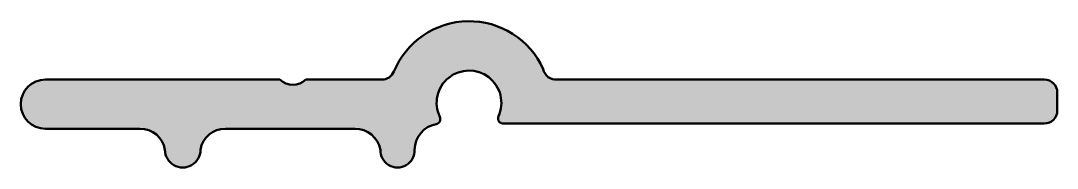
# Model space of a CAD drawing. Extents: x -20 to 20, y -1.4 to 4.3.
import ezdxf

# ---------------------------------------------------------------- set-up
doc = ezdxf.new("R2010")
doc.units = 0
doc.layers.add('0S-Alu contour', color=7, linetype='Continuous', lineweight=50)
doc.layers.add('0S-Alu hatch', color=252, linetype='Continuous', lineweight=25)

# ---------------------------------------------------------------- blocks, each defined once
blk = doc.blocks.new('346950__E050F60A_A0B6_4D0B_9CF0_EA2578C71E53_')
at = {"layer": '0S-Alu hatch'}
h = blk.add_hatch(color=256, dxfattribs=at)
edge = h.paths.add_edge_path()
edge.add_arc((0.6555195656313196, 2.497865951874899), 0.4999989321332135, 190.5881257196899, 275.2942082599187)
edge.add_line((0.7016544342041051, 2.000000000000175), (19.5, 2.000000000000001))
edge.add_ellipse((19.49999502591014, 1.499995025909545), major_axis=(-0.5000049741151973, 0), ratio=1, start_angle=180.0005768130391, end_angle=269.99943001695874, ccw=False)
edge.add_line((20, 1.50000005960297), (20, 0.8000000715255668))
edge.add_ellipse((19.49999512211477, 0.8000049494107997), major_axis=(-0.5000048779090182, 0), ratio=1, start_angle=90.00055895902028, end_angle=179.9994410409729, ccw=False)
edge.add_line((19.50000000000001, 0.3000000715255731), (-1.382366935273584, 0.3000000715255735))
edge.add_ellipse((-1.382366935273582, 0.5000000715255724), major_axis=(-0.1999999999999988, 0), ratio=1, start_angle=-24.460071004250324, end_angle=89.99999999999949, ccw=False)
edge.add_arc((-2.701371765804545, 1.099995445453807), 1.249057690949295, 335.5399289957502, 565.5674277189494)
edge.add_ellipse((-4.008534856527159, 0.4746212806917871), major_axis=(-0.1999999999999961, 0), ratio=1, start_angle=100.0447704684658, end_angle=205.56742771895, ccw=False)
edge.add_arc((-3.799416216143942, -0.7066723759506149), 0.9996604986900541, 100.0375924473802, 180.2089709386085)
edge.add_ellipse((-5.458612545841563, -0.7375022756021572), major_axis=(-0.6601024526659451, 0), ratio=1, start_angle=-2.360185405216896, end_angle=182.3601854052174, ccw=False)
edge.add_arc((-7.100002210151146, -0.9000016856302707), 1.00000182868309, 10.93428375321319, 89.9998952244644)
edge.add_line((-7.10000038146973, 0.1000001430511477), (-12.10000038146972, 0.1000000238418577))
edge.add_arc((-12.11324014562947, -0.86099460386041), 0.9610858264627697, 89.21067756651675, 170.9801235334479)
edge.add_ellipse((-13.74825795178723, -0.7121508410544299), major_axis=(-0.6858192031552744, 0), ratio=1, start_angle=-0.15309213207518724, end_angle=180.1530921320752, ccw=False)
edge.add_arc((-15.38909124932704, -0.8678624286890563), 0.9679239277655499, 9.367419110087724, 90.64575743226852)
edge.add_line((-15.40000009536743, 0.100000023841858), (-19.05000001192093, 0.1000000238418579))
edge.add_ellipse((-19.05000001192093, 1.050000011920928), major_axis=(-0.949999988079071, 0), ratio=1, start_angle=-90, end_angle=90, ccw=False)
edge.add_line((-19.05000001192093, 2), (-10, 2))
edge.add_arc((-9.5, 2.524999882760361), 0.7249999151023357, 226.3971746374393, 313.6028253625607)
edge.add_line((-9, 2), (-6.064527490348918, 1.999999999999837))
edge.add_arc((-6.06452749034889, 2.49999999999984), 0.5000000000000016, 269.9999999999968, 337.6171672414094)
edge.add_ellipse((-2.698306549586351, 1.114972869790016), major_axis=(-3.14001975075762, 0), ratio=1, start_angle=204.2771032796186, end_angle=337.63824430558293, ccw=False)
at = {"layer": '0S-Alu contour', "color": 7}
for points in [[(-19.05000001192093, 2), (-10, 2)], [(-9, 2), (-6.064527490348918, 1.999999999999837)], [(0.7016544342041051, 2.000000000000175), (19.5, 2.000000000000001)], [(20, 1.50000005960297), (20, 0.8000000715255668)], [(-15.40000009536743, 0.100000023841858), (-19.05000001192093, 0.1000000238418579)], [(-7.10000038146973, 0.1000001430511477), (-12.10000038146972, 0.1000000238418577)], [(19.50000000000001, 0.3000000715255731), (-1.382366935273584, 0.3000000715255735)]]:
    blk.add_lwpolyline(points, dxfattribs=at)
at = {"layer": '0S-Alu contour', "color": 7, "extrusion": (0, 0, -1)}
for centre, radius, start, end in [((2.698306549586351, 1.114972869790016), 3.14001975075762, 22.36175569441705, 155.7228967203814), ((19.05000001192093, 1.050000011920928), 0.949999988079071, 270, 90), ((-19.49999502591014, 1.499995025909545), 0.5000049741151973, 90.00056998304129, 179.9994231869609), ((4.008534856527159, 0.4746212806917871), 0.1999999999999961, 154.43257228105, 259.9552295315342), ((1.382366935273582, 0.5000000715255724), 0.1999999999999988, 270.0000000000006, 24.46007100425028), ((-19.49999512211477, 0.8000049494107997), 0.5000048779090182, 180.0005589590271, 269.9994410409797), ((13.74825795178723, -0.7121508410544299), 0.6858192031552744, 179.8469078679248, 0.1530921320751522), ((5.458612545841563, -0.7375022756021572), 0.6601024526659451, 177.6398145947826, 2.360185405216939)]:
    blk.add_arc(centre, radius, start, end, dxfattribs=at)
at = {"layer": '0S-Alu contour', "color": 7}
for centre, radius, start, end in [((0.6555195656313196, 2.497865951874899), 0.4999989321332135, 190.5881257196899, 275.2942082599187), ((-6.06452749034889, 2.49999999999984), 0.5000000000000016, 269.9999999999968, 337.6171672414094), ((-2.701371765804545, 1.099995445453807), 1.249057690949295, 335.5399289957502, 205.5674277189495), ((-9.5, 2.524999882760361), 0.7249999151023357, 226.3971746374393, 313.6028253625607), ((-15.38909124932704, -0.8678624286890563), 0.9679239277655499, 9.367419110087724, 90.64575743226852), ((-12.11324014562947, -0.86099460386041), 0.9610858264627697, 89.21067756651675, 170.9801235334479), ((-7.100002210151146, -0.9000016856302707), 1.00000182868309, 10.93428375321319, 89.9998952244644), ((-3.799416216143942, -0.7066723759506149), 0.9996604986900541, 100.0375924473802, 180.2089709386085)]:
    blk.add_arc(centre, radius, start, end, dxfattribs=at)
blk = doc.blocks.new('346950__F76F377B_4E5A_401E_907A_F912B56995E1_')
at = {"layer": '0S-Alu contour', "color": 7}
blk.add_blockref('346950__E050F60A_A0B6_4D0B_9CF0_EA2578C71E53_', (0, 0), dxfattribs=at)

msp = doc.modelspace()

# ---------------------------------------------------------------- block references
at = {"layer": '0S-Alu contour', "color": 7}
msp.add_blockref('346950__F76F377B_4E5A_401E_907A_F912B56995E1_', (0, 0), dxfattribs=at)

doc.saveas('drawing.dxf')
